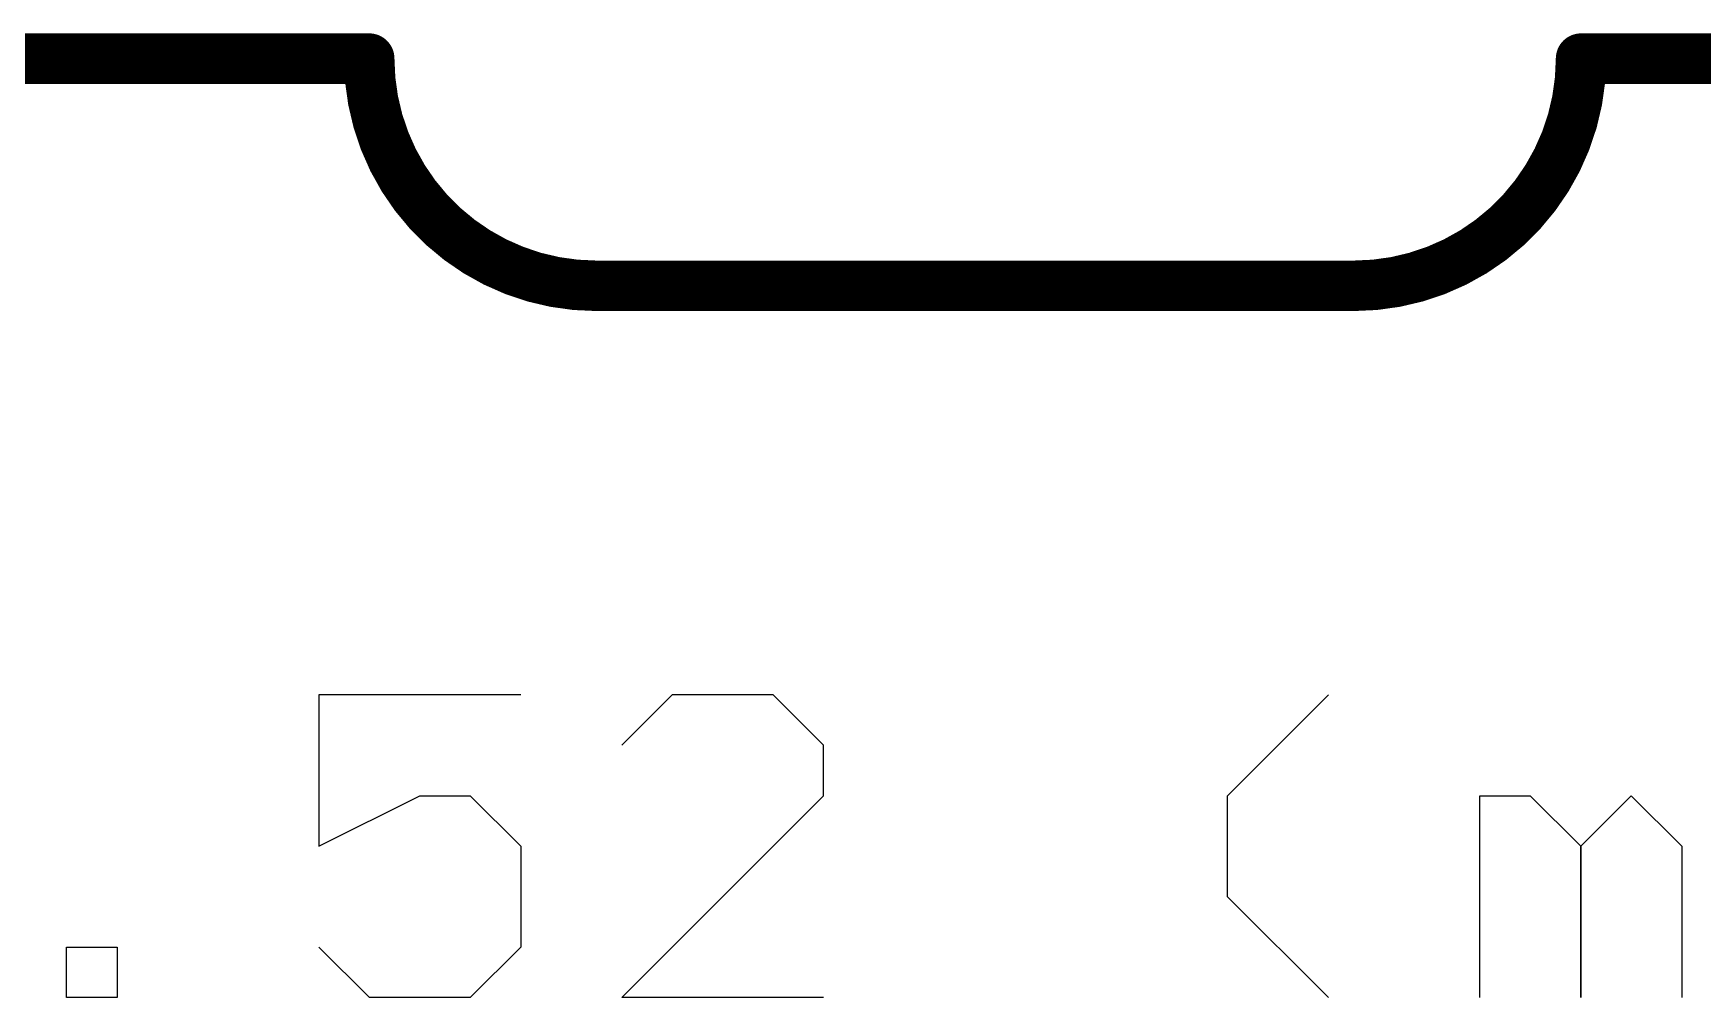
# Model space of a CAD drawing. Header units: millimetres. Extents: x 1.22 to 4.12, y 1.17 to 3.21.
# Drawn here: x 1.8335 to 2.1641, y 1.166 to 1.357 of the extents above; entities that cross this region are included whole.
import ezdxf

# ---------------------------------------------------------------- set-up
doc = ezdxf.new("R2010")
doc.units = ezdxf.units.MM
doc.header["$MEASUREMENT"] = 0
doc.layers.add('Mechanical1', color=6, linetype='Continuous')
doc.layers.add('Mechanical2', color=216, linetype='Continuous')

msp = doc.modelspace()

# ---------------------------------------------------------------- linework, layer by layer
at = {"layer": 'Mechanical1'}
for p, q in [((1.93002, 1.22599), (1.89003, 1.22599)), ((1.89003, 1.22599), (1.89003, 1.196)), ((1.96001, 1.22599), (1.95001, 1.21599)), ((1.98, 1.22599), (1.96001, 1.22599)), ((1.99, 1.21599), (1.98, 1.22599)), ((2.06997, 1.206), (2.08997, 1.22599)), ((1.99, 1.206), (1.99, 1.21599)), ((1.89003, 1.196), (1.91003, 1.206)), ((1.91003, 1.206), (1.92002, 1.206)), ((1.92002, 1.206), (1.93002, 1.196)), ((1.95001, 1.16601), (1.99, 1.206)), ((2.06997, 1.186), (2.06997, 1.206)), ((2.11996, 1.16601), (2.11996, 1.206)), ((2.11996, 1.206), (2.12995, 1.206)), ((2.12995, 1.206), (2.13995, 1.196)), ((2.13995, 1.196), (2.14995, 1.206)), ((2.14995, 1.206), (2.15994, 1.196)), ((1.93002, 1.196), (1.93002, 1.17601)), ((2.13995, 1.196), (2.13995, 1.16601)), ((2.13995, 1.16601), (2.13995, 1.196)), ((2.15994, 1.196), (2.15994, 1.16601)), ((2.08997, 1.16601), (2.06997, 1.186)), ((1.84005, 1.16601), (1.84005, 1.17601)), ((1.84005, 1.17601), (1.85005, 1.17601)), ((1.85005, 1.17601), (1.85005, 1.16601)), ((1.90003, 1.16601), (1.89003, 1.17601)), ((1.93002, 1.17601), (1.92002, 1.16601)), ((1.85005, 1.16601), (1.84005, 1.16601)), ((1.92002, 1.16601), (1.90003, 1.16601)), ((1.99, 1.16601), (1.95001, 1.16601))]:
    msp.add_line(p, q, dxfattribs=at)
at = {"layer": 'Mechanical2', "const_width": 0.01}
for points in [[(1.81, 1.352), (1.9, 1.352)], [(2.14, 1.352), (2.23, 1.352)], [(1.945, 1.307), (2.095, 1.307)]]:
    msp.add_lwpolyline(points, dxfattribs=at)
at = {"layer": 'Mechanical2', "const_width": 0.005}
for points in [[(1.8975, 1.352, 1), (1.9025, 1.352, 1)], [(1.8975, 1.352, 1), (1.9025, 1.352, 1)], [(2.1375, 1.352, 1), (2.1425, 1.352, 1)], [(2.1375, 1.352, 1), (2.1425, 1.352, 1)], [(1.9425, 1.307, 1), (1.9475, 1.307, 1)], [(1.9425, 1.307, 1), (1.9475, 1.307, 1)], [(2.0925, 1.307, 1), (2.0975, 1.307, 1)], [(2.0925, 1.307, 1), (2.0975, 1.307, 1)]]:
    msp.add_lwpolyline(points, format="xyb", close=True, dxfattribs=at)
at = {"layer": 'Mechanical2', "const_width": 0.01}
for points in [[(1.945, 1.307, -0.414214), (1.9, 1.352)], [(2.14, 1.352, -0.414214), (2.095, 1.307)]]:
    msp.add_lwpolyline(points, format="xyb", dxfattribs=at)

doc.saveas('drawing.dxf')
